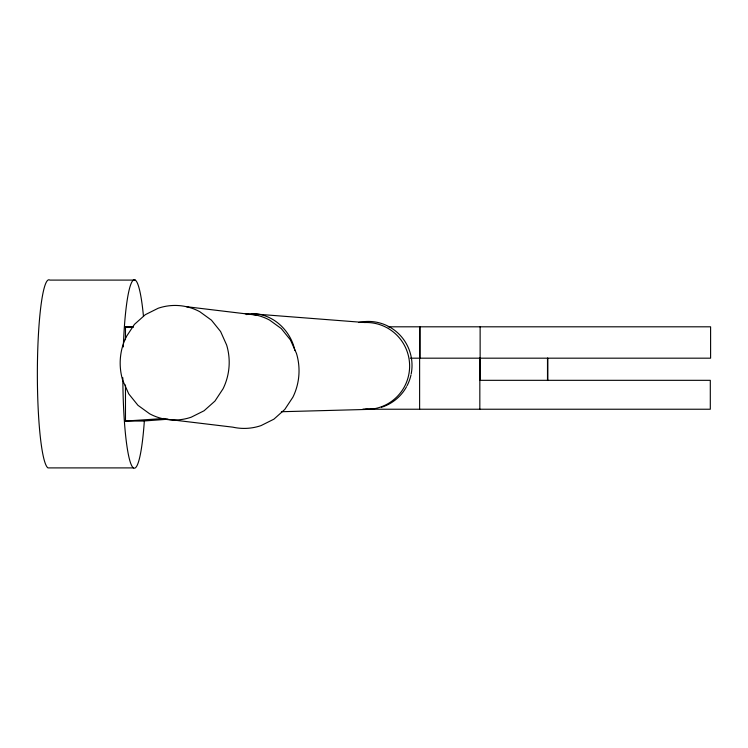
<?xml version="1.0" encoding="UTF-8"?>
<svg xmlns="http://www.w3.org/2000/svg" width="748" height="748" viewBox="0 0 748 748"><rect width="100%" height="100%" fill="white"/><g stroke="black" fill="none" stroke-linecap="round" stroke-linejoin="round"><path stroke-width="1.12" d="M126.281 336.731L134.425 324.398L145.299 314.684L158.183 308.251A53.005 52.51 -83.1 0 1 199.753 311.682L211.432 320.153L220.595 331.523L226.635 345.015A59.485 58.933 -83.1 0 1 223.091 388.726L214.957 401.059L204.073 410.764L191.189 417.206A53.005 52.51 -83.1 0 1 149.619 413.775L137.95 405.304L128.778 393.934L122.737 380.433A59.485 58.933 -83.1 0 1 126.281 336.722M246.606 314.599L248.85 314.16M167.87 419.226L143.223 421.04L125.477 421.04L125.477 385.033M281.379 411.727L368.268 409.399M135.266 280.098L49.807 280.098A94.201 11.529 90 0 0 37.4 366.548A94.201 11.529 90 0 0 47.984 467.902L133.443 467.902M125.477 339.742L125.477 326.96L133.312 326.96M388.24 326.811L710.6 326.811L710.6 358.18L410.287 358.18M125.477 326.96L133.247 326.96M479.833 380.321L710.301 380.321L710.301 409.231L363.64 409.231M186.374 306.689L256.209 315.095M162.999 418.768L232.834 427.164A53.005 52.51 -83.1 0 0 261.024 425.612L273.908 419.17L284.782 409.455L292.926 397.132A59.485 58.933 -83.1 0 0 296.47 353.421L290.43 339.919L281.257 328.55L269.589 320.079A53.005 52.51 -83.1 0 0 245.307 313.842M294.89 350.531C290.766 330.289 272.375 313.029 251.104 313.721L364.678 322.528A43.477 43.15 82.9 0 1 409.614 367.081A43.477 43.15 82.9 0 1 362.63 409.259M547.798 358.18L547.798 380.321M547.499 358.18L547.499 380.321M480.132 326.811L480.132 380.321M479.833 358.18L479.833 409.231M419.918 326.811L419.918 358.18M419.778 326.811L419.778 358.18M419.619 358.18L419.619 409.231M164.13 418.478A167.356 2.712 -4 0 1 125.477 421.04M144.355 420.834A94.201 11.529 90 0 1 131.611 465.49A94.201 11.529 90 0 1 122.831 377.74M123.308 346.932A94.201 11.529 90 0 1 132.228 281.416A94.201 11.529 90 0 1 143.438 316.03M372.513 409.062A43.917 43.58 82.9 0 1 365.697 409.156M358.713 322.519A43.917 43.58 82.9 0 1 411.204 373.888M410.979 375.01A43.917 43.58 82.9 0 1 407.062 385.762M406.529 386.763A43.917 43.58 82.9 0 1 381.461 407.267"/></g></svg>
